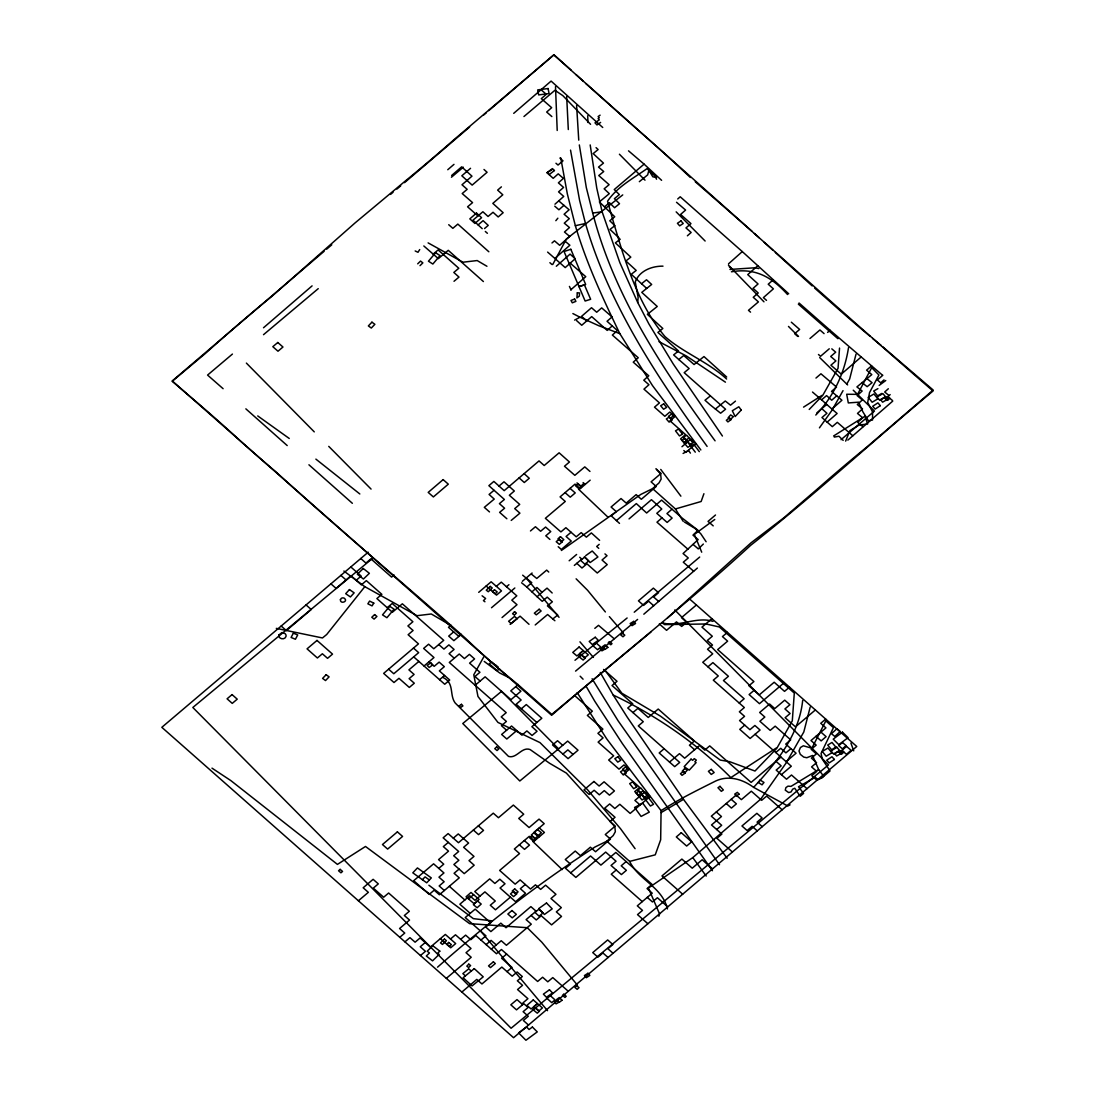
<?xml version="1.0" encoding="UTF-8"?>
<svg xmlns="http://www.w3.org/2000/svg" width="1095" height="1095" viewBox="0 0 1095 1095"><rect width="100%" height="100%" fill="white"/><g stroke="black" fill="none" stroke-linecap="round" stroke-linejoin="round"><path stroke-width="1.5" d="M555.507 86.669L557.204 130.469M839.536 348.073L838.058 368.262L822.838 395.24L809.219 409.462M722.426 436.015L673.151 363.841L648.856 323.874L637.714 302.507L638.125 297.429L635.251 281.921C639.412 270.766 651.84 266.017 662.995 266.153M848.488 347.745C844.573 372.998 833.623 396.65 815.789 415.046M802.676 700.485C799.008 735.347 776.423 762.613 753.62 787.36C742.027 778.791 727.354 774.699 714.049 781.83C696.064 790.823 678.038 799.788 661.079 810.656L660.668 839.769L655.248 854.839L629.652 861.395L606.822 841.206L594.968 847.01C539.411 882.926 487.083 923.386 437.548 967.172M856.016 354.205L849.652 378.979L846.709 384.194M810.177 707.11L803.812 731.966L786.155 762.941L760.792 799.063L692.779 857.604L648.418 888.031L659.56 913.928L658.834 916.228M648.87 170.368L647.665 174.871L639.343 181.674M845.655 441.093L849.871 430.636L858.973 425.106L867.678 423.957L864.954 416.264L833.596 435.974M703.921 493.722L701.142 501.496L675.423 508.956L652.606 488.616L640.753 494.461L561.365 550.484M552.729 264.525L566.334 239.066L622.74 194.91M483.634 657.151L473.779 674.766L477.967 696.475L497.951 722.426L539.972 742.602L587.454 789.646L620.632 828.86L635.1 848.693M843.027 390.655L831.94 410.351L819.443 427.844M419.713 249.578L418.003 252.288L415.183 250.96M555.836 220.684L557.861 218.206M450.483 625.204L431.279 613.98L417.031 615.691L364.813 586.66L326.707 634.498L322.464 637.961L276.31 628.379M422.396 879.709L425.079 876.876L429.377 879.969L431.32 877.916L417.441 867.924L412.815 872.824L426.694 882.803L429.377 879.969M417.701 263.827L420.535 261.062L422.848 262.882L420.001 265.661M693.655 571.22L683.294 562.2L688.262 557.971L683.075 553.536L698.158 539.589L692.971 535.14L698.035 530.281L682.308 518.195L661.585 500.1L646.639 513.007L636.332 503.59L616.43 520.577M703.346 544.051L698.295 548.896L693.108 544.448M583.484 483.785L580.98 486.112L576.997 482.881M537.741 836.06L541.354 832.72L537.385 829.476L531.253 835.102L535.222 838.359L537.741 836.06L533.758 832.802M847.859 440.108L892.753 401.099M522.342 581.294L532.088 573.013M883.994 379.883L880.722 382.826L877.41 379.965L882.83 375.243M612.214 325.913L607.205 330.403L591.697 316.606L581.732 325.27L576.572 320.575M563.925 205.326L558.915 209.788L554.768 206.188M551.989 242.967L554.481 240.832L559.668 245.307L569.674 236.397L564.472 232.03L569.482 227.555L564.281 223.161L569.29 218.685L564.103 214.237L569.113 209.775L558.737 200.878L554.987 204.19M728.531 263.827L742.287 251.59L788.701 293.775M888.332 388.752L884.692 392.01L888.415 395.049M667.567 617.895L751.074 542.791L783.815 517.825L817.021 489.301A714.994 223.791 -48.6 0 1 866.761 447.088L933.173 390.025L882.529 346.622M558.737 200.878L563.733 196.429L558.559 191.858L563.569 187.423L558.395 182.851L563.391 178.403L558.217 173.845L553.208 178.334L548.047 173.694M757.74 265.77L747.748 274.626L758.055 283.961L753.073 288.355L758.233 292.981L753.25 297.292L758.411 301.892L748.474 310.323L750.54 312.143M535.209 624.958L547.623 614.528L554.891 620.742M890.153 394.597L886.047 398.238L888.018 399.88L889.824 398.265L887.853 396.636L892.466 400.51M773.221 279.8L768.225 284.221L773.385 288.847L763.393 297.621L766.5 300.372M687.386 235.795L691.137 232.482L685.963 227.924L690.945 223.613L680.597 214.442L685.593 210.062L676.518 202.274M521.59 582.773L526.791 587.043L531.787 582.649L522.671 575.176M531.937 591.875L536.933 587.481L542.066 592.299L547.035 588.125L552.167 592.984M526.791 587.043L537.07 596.693L542.066 592.299M836.731 395.815L831.721 400.222L826.561 395.61L821.592 399.826L812.504 392.051M821.592 399.826L831.913 409.051L841.918 400.25L831.529 391.38L836.512 387.082L831.324 382.62L820.949 373.792L815.967 378.062M677.723 198.975L680.214 196.785L742.287 251.59M468.605 898.995L473.56 894.642L479.104 899.392L474.162 903.745L466.059 896.805L471.001 892.466L473.56 894.642M671.947 509.202L666.951 513.569L672.125 518.072L667.142 522.438L656.795 513.322L661.777 509.024L651.457 499.703L629.05 518.893M871.593 365.839L866.61 370.151L871.798 374.613L856.92 386.918L862.148 391.038L857.139 395.596L862.326 399.962L857.317 404.534L862.518 408.9L857.495 413.431L862.696 417.797L857.686 422.273L862.874 426.708M312.089 285.877L263.512 327.761M513.719 113.346L551.1 81.085L602.729 127.485M499.498 668.689L497.185 670.701L489.219 663.871L491.518 661.845L496.076 665.76M575.573 671.112L637.605 619.428M501.387 186.862L497.65 190.119L502.797 194.8L492.832 203.383L503.152 212.717L498.184 216.947L493.024 212.279L488.055 216.481L482.895 211.759L472.958 220.177L482.224 228.677M547.623 252.096L554.878 258.447L569.865 245.225L564.664 240.859M681.966 446.733L690.699 439.163L695.872 443.749L685.894 452.372L683.827 450.551M447.759 169.725L453.987 164.359M451.674 175.446L461.652 166.851L471.972 176.172L461.994 184.768L467.168 189.325L462.2 193.555L472.561 202.616L467.592 206.791L477.926 215.934M556.315 266.249L570.057 254.122L575.217 258.707L565.212 267.604L554.878 258.447M861.217 356.943L841.288 374.134L830.913 365.196L835.896 360.926L830.708 356.477L835.69 352.179L831.803 348.853M488.767 110.622L553.892 54.75L571.125 70.107M661.599 180.319L644.093 164.141L614.24 189.558L619.359 194.581L614.404 198.674L619.51 203.697L614.569 207.735L609.45 202.712L604.495 206.832L599.362 201.918L609.285 193.651L604.153 188.819L609.107 184.685L598.76 175.556L603.715 171.532L598.527 167.097L603.468 163.114L593.175 153.601L598.116 149.55L596.063 147.647M661.955 517.894L656.973 522.192L688.043 549.307M570.769 289.846L585.757 276.679L570.221 263.156M590.164 480.157L580.213 488.671L575.026 484.127L560.092 496.884L565.28 501.442L545.378 518.305L560.914 531.91L565.882 527.694L576.23 536.824L581.199 532.622L586.372 537.166L591.355 532.923L599.608 540.369M809.971 338.506L819.936 329.965L824.07 333.619M652.606 488.616L658.985 482.95L661.134 479.09L660.655 474.012L656.658 469.399M483.661 115.016L486.221 112.826M470.549 168.301L461.83 175.789L472.15 185.11L487.083 172.271L483.99 169.479M502.044 617.566L516.991 604.714L511.817 600.156L516.799 595.831L501.277 582.143L496.322 586.304L491.135 581.787L478.707 592.34M232.427 354.068L207.571 375.079L223.106 388.698M827.601 332.401L830.092 330.279L881.968 374.75M599.184 544.352L596.693 546.487L598.76 548.349M829.257 348.799L820.538 356.286L818.471 354.493M816.802 412.911L826.752 404.438M821.784 408.668L826.944 413.28L821.962 417.524L827.136 422.136L837.114 413.486L831.913 409.051M643.819 614.199L697.378 568.059M404.52 182.66L469.618 127.02M318.248 288.642L263.512 334.687M478.104 224.899L483.087 220.656L488.233 225.378L484.51 228.554M506.862 518.756L499.621 512.364L504.59 508.231L499.416 503.645L504.384 499.471L488.876 485.674L493.859 481.43L499.019 486.043L504.001 481.814L514.335 491.012L509.353 495.255L519.701 504.412L514.718 508.627L519.906 513.158L511.214 520.426M530.459 530.966L535.441 526.736L540.615 531.267L545.584 527.051L550.758 531.581L545.789 535.811L549.923 539.438M491.504 607.739L514.842 587.988M324.12 251.302L172.257 380.95L551.647 715.295C617.566 658.081 686.483 604.317 750.759 545.242C813.298 495.925 871.88 441.942 933.049 390.997C853.128 322.039 775.068 250.933 695.27 181.784M326.68 249.14L331.771 244.815M368.221 552.181L161.827 727.326L513.582 1037.704L856.755 746.475L689.152 598.595M356.19 580.295L361.158 576.079L350.811 566.95M394.091 574.998L391.599 577.106L370.904 558.847L365.935 563.076L360.761 558.505M387.219 607.684L392.202 603.468L412.883 621.727L407.915 625.943L413.089 630.501L408.12 634.73L418.468 643.86L383.647 673.398L393.995 682.527L398.963 678.311L409.311 687.441L414.293 683.212L409.119 678.654L414.088 674.424L408.914 669.866L418.865 661.421M450.989 625.204L448.498 627.312L458.846 636.441M453.672 631.883L448.704 636.099L453.877 640.671L461.337 634.333M571.056 532.252L566.088 536.482L571.261 541.053L561.311 549.457L558.204 546.72M424.039 665.993L433.976 657.547L423.628 648.418L428.61 644.202L433.784 648.76L443.721 640.329L402.344 603.81L392.393 612.256L376.885 598.554L381.854 594.339L366.332 580.637L361.364 584.867L351.016 575.737L336.097 588.398L330.923 583.827M439.547 679.68L444.529 675.464M475.162 685.278L485.112 676.833L510.982 699.664L520.919 691.219L515.745 686.647M518.236 684.539L510.776 690.877L521.124 700.006L516.156 704.222L536.837 722.481M699.691 557.054L634.238 612.214M521.316 708.78L526.298 704.564L541.82 718.265L531.869 726.697L537.043 731.268L532.061 735.484L526.9 730.926L521.918 735.142L511.57 726.012L501.633 734.458L506.807 739.015L516.744 730.57M841.056 439.684L874.453 411.063L853.238 390.19M696.393 604.987L681.473 617.648L686.647 622.22L681.665 626.436L676.491 621.878L666.554 630.309L659.313 623.917M358.393 900.774L368.344 892.329L363.17 887.771L373.121 879.326L378.295 883.884L373.313 888.113L383.661 897.243L388.629 893.014L409.325 911.273L404.356 915.502L409.53 920.06L399.579 928.505L404.753 933.063L399.771 937.293M448.32 842.37L443.338 846.599L448.512 851.157L438.575 859.602L443.735 864.16L438.766 868.39M453.289 838.154L458.257 833.938L468.605 843.054L463.637 847.284L473.984 856.413L469.002 860.629L474.176 865.201L464.239 873.632L453.891 864.502L458.86 860.287L453.686 855.729L458.668 851.499L443.146 837.812L448.115 833.582L458.463 842.712L493.27 813.174L498.444 817.732L513.363 805.071L523.711 814.201L518.743 818.43L529.09 827.56L539.041 819.115L544.201 823.673L534.264 832.118L539.438 836.676M557.738 749.528L567.675 741.082L578.023 750.212L568.072 758.643L552.564 744.956L557.533 740.74L562.707 745.298M711.914 618.689L701.963 627.12L712.311 636.25L707.329 640.479L712.503 645.037L707.534 649.253L712.708 653.824L702.757 662.27L718.279 675.957L713.31 680.173L744.34 707.562L739.371 711.777L744.545 716.349L739.563 720.565L749.911 729.694L754.893 725.479L760.067 730.036L750.116 738.482L739.768 729.352L744.737 725.136M562.898 754.085L567.881 749.87L573.055 754.428M632.937 712.571L637.906 708.342L648.254 717.471L658.204 709.04L694.408 740.986L689.439 745.202L694.613 749.774M727.422 632.376L722.454 636.592L727.627 641.164L717.677 649.595L753.894 681.555L748.912 685.771L759.259 694.901L774.179 682.24L784.526 691.369L789.509 687.14M459.065 869.074L454.083 873.29L459.257 877.861L439.369 894.738L434.195 890.18L429.226 894.396L413.705 880.695L433.593 863.818L443.94 872.948L438.972 877.163L444.146 881.735L439.163 885.951L444.337 890.522M707.931 666.828L712.9 662.612L728.421 676.299L723.453 680.515L744.148 698.774L739.166 703.004M404.945 941.851L409.927 937.635L415.101 942.193L420.069 937.977L430.417 947.107L445.337 934.446L455.684 943.575L450.702 947.791L440.368 938.661M425.243 942.535L420.275 946.764L425.449 951.322L420.466 955.538M664.172 748.734L659.19 752.963L674.712 766.651L679.694 762.435L638.303 725.917L643.271 721.701L627.763 708L632.732 703.784L612.037 685.525L617.019 681.309L603.564 669.442M450.51 939.004L455.479 934.788L471.001 948.475L466.032 952.705L471.206 957.263L446.336 978.369M669.538 762.093L679.489 753.647L684.662 758.205L699.582 745.544L704.756 750.116L709.724 745.887L751.115 782.405L780.954 757.083M754.085 690.343L749.117 694.558L759.465 703.688L784.335 682.582M460.653 939.346L465.635 935.13L470.795 939.688L475.777 935.472L496.473 953.731L501.442 949.516L537.645 981.462L542.627 977.233L547.801 981.804L552.77 977.589L568.291 991.276M510.393 897.147L495.474 909.808L490.3 905.236L495.268 901.021L484.921 891.891L474.984 900.336L469.81 895.765L459.859 904.21L470.207 913.339M525.313 884.486L520.344 888.702L525.504 893.274L515.567 901.705L500.045 888.018L505.014 883.802L499.84 879.23L494.872 883.446L489.698 878.888L474.778 891.549L479.952 896.107M480.951 940.044L485.92 935.814L465.224 917.555L475.175 909.124L490.697 922.811L485.728 927.027L490.888 931.599L500.839 923.153L506.013 927.725L530.883 906.619L536.057 911.177L526.106 919.622L531.28 924.18L506.41 945.286L501.236 940.728L491.299 949.16M486.125 944.602L491.094 940.386L496.268 944.944M570.673 872.852L590.561 855.975L600.909 865.105L615.828 852.444L652.045 884.39L647.063 888.606L652.237 893.178L637.317 905.839L642.491 910.397L637.523 914.612L647.87 923.742M461.857 992.056L476.777 979.395L481.951 983.967L501.838 967.077L512.186 976.206L517.155 971.99L522.329 976.548L517.36 980.778L522.534 985.336L517.552 989.552L527.899 998.681L522.931 1002.91L528.105 1007.468L523.123 1011.698L528.296 1016.256L523.328 1020.472L528.502 1025.043M506.615 954.073L501.633 958.289L511.981 967.419L507.012 971.648M616.225 870.005L611.256 874.221L642.3 901.609M626.176 861.56L621.207 865.789L626.381 870.347L621.399 874.577L611.051 865.447L616.033 861.217L605.686 852.088L575.847 877.423L565.499 868.294L570.468 864.064L565.294 859.507L575.245 851.061L580.418 855.633L590.369 847.188L595.543 851.746L610.462 839.085L605.289 834.527L615.226 826.082L610.066 821.524L615.034 817.294L604.686 808.165L609.655 803.949L614.829 808.507L619.811 804.291L630.159 813.421L650.047 796.544L644.873 791.972L634.922 800.418L640.096 804.976M815.364 709.971L795.476 726.847L785.129 717.718L790.097 713.502L784.923 708.93L789.906 704.715L784.732 700.157L774.781 708.588L769.607 704.03L759.656 712.475L764.83 717.033L759.862 721.249L770.209 730.379L775.178 726.163L790.699 739.85L785.731 744.08L796.079 753.209L786.128 761.641M775.78 752.511L780.749 748.296L785.923 752.867L790.905 748.638M825.712 719.1L820.744 723.316L825.917 727.888L810.998 740.548L816.172 745.106L811.19 749.322L816.364 753.894L811.395 758.11L816.569 762.681L811.587 766.897L816.76 771.455L811.792 775.684L816.966 780.242M716.691 829.517L721.673 825.302L711.326 816.172L736.196 795.066L741.37 799.637L751.307 791.192L761.655 800.322L766.637 796.092L782.145 809.794M781.351 774.658L791.302 766.213L755.085 734.266M451.427 177.226L463.322 167.193M569.167 560.763L576.613 554.467M574.327 565.431L581.774 559.134L579.72 557.259M606.822 841.206L613.173 835.594L615.335 831.735L614.856 826.684L566.361 773.084L549.539 763.229L530.117 749.555C521.672 746.407 516.758 758.972 508.504 756.399L455.137 702.935C449.142 694.709 454.781 682.938 442.886 677.435M454.014 281.278L458.997 277.09L453.823 272.45L458.791 268.261L438.109 249.934L433.155 254.095L423.82 245.964M390.518 194.417L393.064 192.282M396.883 189.079L400.702 185.863M523.957 116.535L554.919 90.283L562.803 95.607L590.561 124.31M494.037 490.286L489.082 494.461L494.242 499.074L484.318 507.341L489.492 511.926M574.998 660.271L627.12 617.991M372.533 558.382L192.829 707.479L511.091 1028.246L828.504 764.871L674.78 609.942M650.977 631.966L551.77 714.392L517.278 683.964A373.272 149.125 49.7 0 1 465.553 638.33C402.645 582.403 337.958 528.502 275.776 471.753A745.065 297.662 49.7 0 1 241.242 441.723A745.065 297.662 49.7 0 0 189.517 396.103L172.216 381.265L205.326 353.521A715.719 224.023 -48.6 0 1 271.738 296.444L355.04 222.942L404.671 181.537A714.953 223.818 -48.6 0 0 454.411 139.325L553.878 54.914L639.986 131.783A746.243 298.141 49.7 0 1 690.343 177.472M510.119 624.383L520.07 616.157L529.008 624.301M715.5 515.006L708.041 521.398L713.215 525.874M506.451 586.742L508.929 584.703M735.47 401.126L730.516 405.177L725.287 401.003L715.391 409.037M594.804 628.366L598.513 625.327L614.076 638.686M620.263 239.162L615.363 242.885L630.802 257.133L625.888 260.98L636.195 270.424L631.267 274.284L641.561 283.742L646.502 279.772L651.662 284.454L641.779 292.365L657.246 306.463L647.378 314.361L662.831 328.486L657.903 332.428L678.544 351.002L673.617 354.903L678.777 359.543L683.732 355.519L694.093 364.539L703.976 356.559L726.683 377.008M709.943 396.267L705.002 400.236L710.176 404.849L720.62 413.212L725.561 409.243L684.183 372.67L689.138 368.55L678.777 359.543M552.824 618.949L557.752 615.007L547.404 605.891L552.359 601.798L547.213 597.131L542.23 601.333L537.07 596.693M821.729 777.71L823.645 776.218L818.649 769.552L812.558 755.468L806.81 757.726L803.716 757.083L800.308 754.359L798.994 750.992L800.418 747.529L803.347 745.791L811.86 748.213L825.822 720.907L833.446 727.641L821.072 753.428L822.236 759.04L830.024 770.948L821.866 777.874L818.033 779.722L815.282 777.286L798.515 786.744L803.579 793.396L800.199 796.27L794.751 788.249L792.657 789.18L791.069 791.931L788.66 792.575L785.266 790.138L785.881 787.647L787.976 786.155L791.028 786.361L818.649 769.552M879.148 385.426L885.759 380.512M585.743 555.63L592.217 550.99L597.911 556.972L590.137 562.543L584.443 556.561M600.621 122.421L597.008 124.953L594.996 122.845L599.293 119.834L598.116 118.588L599.293 117.754L598.13 116.535L600.101 115.153M714.761 519.482L694.353 534.428L701.703 552.181M684.005 442.845L687.058 440.847L690.918 445.323L687.865 447.308L681.788 440.272L684.854 438.274L687.058 440.847M776.109 748.104L730.83 777.601C696.899 743.382 656.63 715.706 613.186 695.024L600.279 672.481M546.884 172.9L552.291 169.451M803.566 407.121L821.921 395.418M638.207 795.531L641.246 793.588L645.106 798.05L642.053 799.98L635.99 792.972L639.042 791.042L641.246 793.588M685.894 440.039L689.713 444.734L692.889 442.791L686.743 435.221L683.567 437.165L685.894 440.039L689.07 438.082M661.106 812.599L683.485 799.35L727.162 858.247M640.069 792.794L643.244 790.891L647.077 795.559L643.901 797.461L637.742 789.933L640.917 788.044L643.244 790.891M881.817 393.433L877.601 395.829L873.687 391.038L877.916 388.643M683.088 453.453L688.55 450.51L690.411 453.111M574.601 320.096L580.008 317.221L598.705 325.68L619.825 333.646L652.483 385.577L700.841 449.963M753.62 787.36L787.811 806.002L790.084 804.852M729.954 269.452L755.263 267.769L758.835 268.576M560.736 157.872L567.333 193.897L575.354 225.693L585.483 223.489C609.491 305.792 657.547 377.556 707.11 446.404M834.267 437.083L838.948 436.234L843.177 440.382M579.323 144.937L586.304 187.532L592.71 213.046L602.113 211.787L619.838 262.608L637.714 302.507M731.433 271.793C755.564 267.673 771.77 277.144 787.551 294.528M492.23 920.895L473.341 918.637L428.898 885.239M656.494 177.5L652.825 176.801L648.924 170.437M713.009 621.371C695.9 615.979 678.339 628.106 661.832 622.631M508.737 677.504L499.703 672.973L484.223 661.421M572.877 313.567L580.008 317.221M659.08 341.708L686.524 356.08L725.424 382.169M428.118 242.885L462.939 262.211L477.187 260.555L486.933 266.277M684.334 522L694.969 528.406L700.69 533.648L706.124 541.751M211.992 768.143L230.867 780.612L337.438 864.393L365.497 846.476L469.591 923.646L527.284 927.711L541.874 942.261L577.517 985.226M257.736 415.936L289.258 438.479M661.996 622.768L664.706 624.602L706.083 623.986L719.36 626.983L794.299 693.094L792.301 720.838L776.875 748.227L754.975 771.031L729.612 761.682L720.264 760.081L660.367 716.089L621.864 693.217L605.029 670.222M343.885 571.042L364.813 586.66M482.101 595.789L485.605 598.486L483.442 600.607L484.921 601.771M315.88 459.12L359.817 493.968M726.615 379.021C708.164 361.843 683.814 353.055 664.993 336.576C644.312 312.034 632.445 281.908 622.412 251.768A653.277 119.601 79 0 1 613.419 221.943L607.547 201.206C617.033 186.999 633.197 178.362 647.022 168.657L655.357 176.432L656.548 179.224M866.857 378.583L872.085 382.689L867.144 386.672L861.916 382.552M531.54 574.204L536.755 578.475L546.692 570.112L548.746 572.055M495.665 664.993L498.252 667.129M628.53 150.836L644.093 164.141M837.935 338.711L798.337 304.123M555.959 163.251L558.026 165.044L562.994 160.828L559.901 158.077M541.122 89.804L546.295 94.293L541.313 98.646L551.661 107.68L546.679 112.046L551.853 116.563M586.728 320.862L581.541 316.373L591.519 307.722L596.693 312.239L601.689 307.887L612.05 316.92L607.054 321.273L617.375 330.567L612.365 335.056L638.248 357.764L633.252 362.158L648.774 375.79L643.778 380.184L648.952 384.742L643.956 389.136L659.464 402.905L654.495 407.162L659.669 411.734L664.843 416.292L669.812 412.035L674.985 416.579L670.017 420.836L685.525 434.578L680.542 438.917L685.703 443.502M583.115 482.58L585.195 484.387M827.136 422.136L832.309 426.653L837.305 422.328L852.854 435.796M799.035 303L830.092 330.279M791.343 322.204L799.624 329.444L794.641 333.701L797.749 336.425M486.166 586.003L496.514 595.119L501.483 590.903L496.322 586.304M448.717 224.708L452.851 228.335L457.833 224.092L488.835 251.768M433.155 254.095L438.328 258.639L448.252 250.331L483.401 281.552M589.959 471.439L584.785 466.881L574.834 475.339L564.486 466.237L569.455 462.008L559.121 452.81L544.201 465.512L539.027 460.913L504.193 490.656L499.019 486.043M570.057 488.384L575.231 492.928L570.249 497.185L565.075 492.64M814.625 288.081L829.408 301.111A746.243 298.141 49.7 0 0 870.142 336.343M820.935 732.103L826.109 736.661L821.14 740.891L815.967 736.319M658.738 601.511L653.564 596.953L658.547 592.682L653.373 588.125L638.44 600.854L643.614 605.412L648.582 601.21L653.756 605.768M775.985 761.299L781.146 765.87L776.177 770.086L786.525 779.216L791.493 775L807.015 788.687M731.214 799.282L736.387 803.853L731.419 808.069L726.245 803.511M762.257 826.67L757.083 822.112L762.052 817.883L756.878 813.325L741.958 825.986L747.132 830.544L752.114 826.328L757.288 830.9M716.294 811.956L721.468 816.514L711.517 824.959L721.865 834.089L716.896 838.305L732.418 851.992M574.752 695.667L592.34 711.189L587.372 715.418L602.893 729.106L597.925 733.321L603.085 737.893L598.116 742.109L613.638 755.81L608.669 760.026L619.003 769.155L623.986 764.926L629.16 769.498L624.177 773.713L639.699 787.414L634.73 791.63L639.904 796.188M308.927 464.786L352.357 503.303M712.516 868.882L702.169 859.753L692.232 868.198L681.884 859.069L661.982 875.945L682.678 894.204M438.753 644.544L443.927 649.102L448.895 644.887L454.069 649.444L449.101 653.674L454.274 658.232M480.144 681.063L474.97 676.491L479.938 672.275L469.591 663.146L474.559 658.93L469.399 654.358L464.417 658.574L459.243 654.016L449.306 662.461L506.205 712.667L501.223 716.883L506.396 721.454L501.428 725.67L506.602 730.228M340.873 575.395L346.047 579.953M413.486 648.076L418.66 652.647L393.789 673.74L388.615 669.182M429.007 661.763L434.181 666.335L439.15 662.119L444.324 666.677L439.355 670.893L449.703 680.022L444.721 684.252L413.691 656.863M667.758 906.865L657.411 897.736L652.442 901.952L647.268 897.394M306.052 604.933L311.226 609.504L286.356 630.597L281.182 626.039M539.233 827.902L544.407 832.46L534.456 840.905L529.282 836.334L514.363 848.995L519.536 853.566L499.649 870.443L515.17 884.144L520.139 879.915L530.486 889.044L535.455 884.828L540.629 889.386L545.597 885.171L555.945 894.3L550.977 898.516L561.324 907.645L556.342 911.875L561.516 916.433L551.579 924.878L541.231 915.748L536.249 919.964L531.089 915.406M524.313 840.563L529.487 845.121L524.519 849.35L519.345 844.779M478.351 825.835L483.525 830.393L478.556 834.623L473.382 830.051M613.049 953.293L607.876 948.722L612.858 944.506L607.684 939.948L592.751 952.609L597.925 957.167L602.907 952.951L608.081 957.509M449.32 886.293L464.827 899.994M245.855 408.846L287.205 445.569M524.094 473.656L529.268 478.255L524.286 482.512L519.112 477.913M604.96 553.906L607.027 555.74L602.045 560.01L607.219 564.623L597.268 573.013L586.934 563.802L581.965 568.004L576.805 563.336M485.331 231.469L487.398 233.303M655.864 468.797L661.038 473.41L651.087 481.855L656.261 486.467L641.314 499.293L636.154 494.611L626.203 503.125L621.029 498.54L611.078 507.012L616.252 511.598L611.27 515.868L619.51 523.396M549.895 262.69L551.962 264.538M550.292 995.642L555.028 999.899L551.716 1002.637L546.994 998.38M751.991 231.264L585.852 83.535M754.441 233.495L759.355 237.957M764.269 242.419L772.865 250.221M775.328 252.452L812.161 285.904M641.561 283.742L646.721 288.437M576.025 74.583L583.389 81.29M729.338 266.824L732.432 269.657M471.261 971.087L468.756 968.801L462.87 973.606L465.361 975.891M578.53 489.191L607.985 517.196M847.626 384.92L819.69 357.572M619.236 238.19L610.011 229.402L614.911 225.679L609.778 220.793L614.733 216.755L604.495 206.832M532.786 841.412L562.214 869.594M619.414 154.231L645.01 180.182M676.162 211.869L705.125 241.023M788.482 326.433L798.515 336.466M576.121 578.831L587.591 590.287L605.384 611.954M246.375 363.088L314.265 431.868M328.746 446.377L371.068 489.082M763.968 301.823L728.435 265.127M580.158 676.204L583.074 679.187M593.408 657.411L579.953 641.834M526.134 577.873L559.052 617.306M623.301 632.787L609.367 616.622M480.308 930.709L547.527 1010.685M660.75 469.426L680.885 496.158M699.308 451.633L693.724 444.255L690.63 446.007L695.284 452.153M661.079 810.656L606.616 738.742L577.216 692.629M683.485 799.35L627.257 717.184L613.186 695.024M692.779 857.604L706.193 876.041M712.448 870.73L622.33 743.505L594.749 701.197L585.825 685.757M719.511 864.735L618.073 720.77L592.094 678.763M715.076 440.833C664.104 371.123 614.596 297.758 592.71 213.046M683.157 521.288L675.423 508.956M629.652 861.395C638.727 880.339 662.133 886.635 667.444 908.932M619.825 333.646C602.948 298.579 586.372 263.101 575.354 225.693M569.427 286.411L571.084 289.97M850.911 743.04L853.717 750.841M585.483 223.489L579.583 200.303L570.536 150.111M602.113 211.787L596.761 188.135L590.191 144.937M578.749 140.133L576.613 105.531M568.305 129.538L566.676 96.565M587.687 115.769L588.001 122.503M881.283 345.568A746.243 298.141 49.7 0 1 872.619 338.41M340.408 599.663C339.998 604.549 348.593 601.566 344.432 598.308A2.614 2.245 7.4 0 0 341.257 598.39L340.408 599.663M872.578 411.925L872.51 420.042L868.39 420.767L862.846 411.775L858.672 402.18L848.31 402.933L846.695 394.255L857.563 394.364L871.702 367.646L878.915 375.024L869.539 392.585L867.692 402.44L872.578 411.925M278.842 635.018C278.157 639.001 284.727 640.329 285.946 636.606A3.655 3.148 7.4 0 0 285.083 633.622L281.962 632.554L278.842 635.018M577.311 292.817L576.901 297.908L579.296 296.156L579.556 292.954L577.311 292.817M293.378 633.143L291.092 637.454L295.417 639.261L297.703 634.949L293.378 633.143M373.792 603.14L372.067 605.891L367.865 603.824L369.59 601.073L373.792 603.14M760.217 780.092L758.287 782.46L762.038 784.828L763.981 782.46L760.217 780.092M389.697 606.315L382.511 614.87L386.918 617.717L394.104 609.162L389.697 606.315M435.618 252.753L428.446 261.199L432.853 264.046L440.026 255.573L435.618 252.753M733.185 416.62L730.693 419.481L728.161 417.729L730.652 414.909L733.185 416.62M684.731 768.457L682.24 771.222L684.786 772.961L687.263 770.196L684.731 768.457M349.456 589.575L345.705 593.695L350.414 596.953L354.15 592.847L349.456 589.575M691.041 759.136L684.156 766.651L689.22 770.155L696.091 762.64L694.832 761.778L696.338 760.122L694.244 758.657L692.724 760.313L691.041 759.136M741.247 410.036L735.142 416.552L732.322 410.748L738.824 406.779L741.247 410.036M371.93 322.176L368.358 325.927L371.301 328.048L374.873 324.312L371.93 322.176M326.146 674.712L322.587 678.407L325.516 680.556L329.089 676.861L326.146 674.712M514.554 611.708L512.583 613.734L514.404 615.116L516.388 613.091L514.554 611.708M468.769 964.161L466.812 966.146L468.633 967.528L470.617 965.544L468.769 964.161M439.807 951.144L437.644 953.28L439.122 954.416L432.552 960.849L426.325 956.017L429.445 952.965L427.201 951.213L432.799 945.724L439.807 951.144M363.266 568.51L357.326 574.232L363.444 579.022L369.371 573.315L363.266 568.51M563.679 994.274L562.46 995.437L564.979 997.435L566.211 996.272L563.679 994.274M490.259 586.4L486.276 590.178L488.274 591.738L492.244 587.96L490.259 586.4M494.461 589.74L492.572 591.533L495.282 593.709L497.171 591.916L494.461 589.74M444.447 939.099L440.477 942.877L442.462 944.451L446.432 940.673L444.447 939.099M448.649 942.439L446.774 944.218L449.484 946.381L451.359 944.588L448.649 942.439M585.332 657.972L583.142 660.039L578.79 656.548L580.98 654.495L585.332 657.972M609.477 641.656L608.259 642.806L610.791 644.763L612.009 643.641L609.477 641.656M374.613 614.596L371.794 617.251L374.093 619.099L376.926 616.444L374.613 614.596M535.113 1007.605L532.937 1009.617L537.275 1013.176L539.452 1011.164L535.113 1007.605M477.447 900.952L473.368 904.675L477.119 907.755L481.198 904.046L477.447 900.952M836.909 728.736L831.461 733.691L834.801 736.456L840.248 731.487L836.909 728.736M576.736 985.774L574.902 987.444L577.188 989.332L579.022 987.663L576.736 985.774M496.596 746.995L494.762 748.652L497.034 750.54L498.868 748.884L496.596 746.995M842.397 742.465L838.756 745.709L842.466 748.843L846.106 745.599L842.397 742.465M846.49 746.366L840.098 752.032L842.069 753.702L843.875 752.101L841.904 750.431L846.517 754.332L851.102 750.28L846.49 746.366M622.521 633.293L620.687 634.908L622.973 636.784L624.793 635.182L622.521 633.293M516.621 893.958L513.596 896.6L510.489 893.931L513.514 891.289L516.621 893.958M562.365 541.724L559.353 544.366L556.233 541.71L559.258 539.068L562.365 541.724M340.148 869.362L338.547 870.744L340.942 872.811L342.543 871.428L340.148 869.362M476.489 213.087L469.823 218.863L474.915 223.448L481.567 217.672L476.489 213.087M581.418 487.111L579.228 489L575.573 485.797L577.763 483.922L581.418 487.111M533.251 999.927L526.928 1005.361L531.116 1009.001L537.44 1003.567L542.422 1007.934L538.767 1011.082L533.771 1006.729L537.44 1003.567L533.251 999.927M443.133 479.61L428.2 492.394L433.374 496.938L448.307 484.168L443.133 479.61M511.967 910.534L507.861 914.038L512.227 917.856L516.334 914.352L511.967 910.534M579.091 647.022L572.767 652.401L576.955 655.973L583.279 650.594L588.289 654.837L584.634 657.903L579.625 653.633L583.279 650.594L579.091 647.022M232.058 694.6L227.076 698.815L232.249 703.387L237.232 699.157L232.058 694.6M317.002 640.424L307.052 648.856L317.399 657.986L322.368 653.77L327.542 658.328L332.524 654.112L317.002 640.424M560.448 536.687L557.998 538.767L561.365 541.738L563.815 539.657L560.448 536.687M397.389 831.871L382.47 844.532L387.644 849.09L402.563 836.429L397.389 831.871M593.942 781.474L583.991 789.906L589.165 794.477L594.147 790.261L599.321 794.819L604.289 790.604L609.463 795.162L614.432 790.946L604.084 781.816L599.116 786.032L593.942 781.474M532.019 836.142L529.829 838.003L533.484 841.22L535.674 839.359L532.019 836.142M514.705 888.907L512.241 890.988L515.622 893.972L518.072 891.891L514.705 888.907M681.282 832.706L676.313 836.936L686.661 846.052L691.629 841.836L681.282 832.706M277.788 342.489L272.819 346.691L277.993 351.221L282.962 347.019L277.788 342.489M522.685 1004.649L516.511 1009.864L510.831 1004.813L517.004 999.612L522.685 1004.649M493.38 961.821L488.534 965.872L490.492 967.61L495.323 963.559L493.38 961.821M501.537 691.356L462.774 723.521L519.81 780.995L558.559 748.843L501.537 691.356M538.836 909.233L534.976 912.436L539.11 916.173L542.983 912.97L538.836 909.233M584.552 557.204L580.692 560.394L584.826 564.199L588.686 561.01L584.552 557.204M517.032 618.689L511.132 623.561L508.627 621.262L514.527 616.403L517.032 618.689M474.286 968.637L463.117 977.726L472.054 985.924L483.224 976.836L474.286 968.637M539.164 609.244L534.346 613.159L536.304 614.842L541.122 610.996L539.164 609.244M596.091 642.97L592.806 645.612L597.555 649.705L600.854 647.077L596.091 642.97M554.426 170.533L549.211 174.543L547.24 172.49L552.441 168.603L554.426 170.533M731.145 419.508L727.942 421.917L726.327 420.275L729.516 417.879L731.145 419.508M842.479 732.158L833.213 739.152L838.797 744.668L848.077 737.674L842.479 732.158M562.022 1000.255L559.285 1002.308L556.547 999.584L559.285 997.545L562.022 1000.255M532.403 1027.028L529.077 1029.492L526.586 1027.001L518.606 1032.886L525.928 1040.25L537.262 1031.901L532.403 1027.028M685.224 772.988L682.048 775.342L680.433 773.7L683.608 771.373L685.224 772.988M430.746 662.858L427.187 665.418L429.185 667.471L432.744 664.898L430.746 662.858M546.501 903.005L538.713 908.604L544.42 914.462L552.208 908.864L546.501 903.005M549.457 989.784L543.394 994.137L546.46 997.285L552.51 992.932L549.457 989.784M607.848 647.391L605.124 649.335L602.373 646.762L605.097 644.832L607.848 647.391M671.632 414.074L668.429 416.333L670.195 418.208L673.411 415.949L671.632 414.074M595.242 637.235L589.206 641.465L592.272 644.544L598.308 640.329L595.242 637.235M625.806 766.979L622.603 769.21L624.369 771.072L627.572 768.854L625.806 766.979M720.004 786.333L717.964 787.729L721.318 791.343L723.343 789.947L720.004 786.333M711.285 769.388L708.41 771.318L711.257 774.439L714.145 772.522L711.285 769.388M680.98 220.903L677.422 223.27L679.68 225.844L683.225 223.489L680.98 220.903M461.46 704.331L459.243 705.81L460.694 707.411L462.911 705.933L461.46 704.331M834.39 759.478L829.189 762.928L826.739 760.204L831.94 756.754L834.39 759.478M880.339 405.656L875.151 409.092L872.701 406.286L877.903 402.864L880.339 405.656M739.043 794.19L736.387 795.928L734.745 794.08L737.387 792.356L739.043 794.19M669.332 417.003L666.321 418.947L669.1 422.095L672.111 420.151L669.332 417.003M587.96 973.277L584.443 975.549L586.331 977.698L589.849 975.426L587.96 973.277M623.507 769.881L620.495 771.811L623.274 774.973L626.272 773.043L623.507 769.881M663.693 403.863L660.668 405.766L663.597 409.243L666.636 407.34L663.693 403.863M617.867 756.768L614.829 758.643L617.772 762.12L620.81 760.245L617.867 756.768M885.663 396.869L884.39 397.663L886.745 400.428L888.031 399.648L882.885 393.611L877.013 396.951L879.778 400.346L885.663 396.869M633.663 621.399L630.159 623.534L632.048 625.656L635.552 623.52L633.663 621.399M835.882 747.146L831.625 749.746L827.711 745.052L831.967 742.451L835.882 747.146M836.95 747.31L831.037 750.896L833.815 754.236L839.728 750.65L842.082 753.469L840.796 754.25L838.441 751.43L839.728 750.65L836.95 747.31M831.885 752.771L826.178 756.221L822.249 751.471L827.957 748.022L831.885 752.771M877.861 398.826L872.154 402.248L868.239 397.348L873.947 393.981L877.861 398.826M682.5 434.14L679.475 435.933L675.492 430.841L678.517 429.048L682.5 434.14M556.958 1000.351L554.426 1001.857L556.082 1003.869L558.601 1002.377L556.958 1000.351M886.895 399.689L882.597 402.18L880.544 399.538L884.828 397.143L886.895 399.689M636.674 786.949L633.663 788.687L629.68 783.637L632.691 781.912L636.674 786.949M602.784 647.487L600.265 648.938L601.921 650.841L604.44 649.403L602.784 647.487M838.879 750.91L834.595 753.374L836.648 755.988L840.933 753.511L838.879 750.91M647.911 797.009L644.818 798.734L650.416 806.029L653.51 804.305L647.911 797.009M642.738 803.155L634.58 807.453L641.109 816.446L649.28 812.148L642.738 803.155M574.601 299.031L570.988 300.468L572.288 302.809L575.902 301.371L574.601 299.031M570.837 249.277L564.062 251.521L585.127 301.029L590.643 299.291L584.415 284.864L578.899 286.644L585.661 284.454L570.837 249.277M548.116 88.531L537.727 89.9L538.672 94.909L549.06 93.568L548.116 88.531"/></g></svg>
